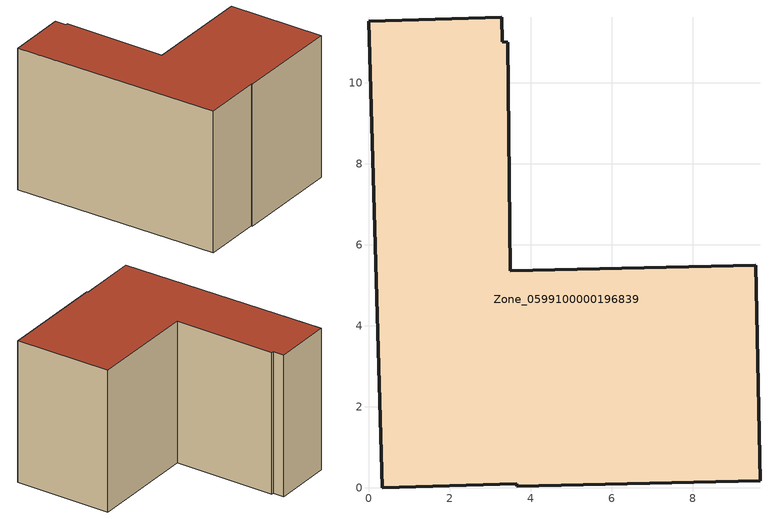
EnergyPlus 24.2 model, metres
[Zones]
Zone_0599100000196839
 floor ground (C_G): 9.56,5.5 9.66,0.18 3.66,0.04 3.66,0.1 0.34,0 0,11.53 3.29,11.63 3.3,11.02 3.43,11 3.5,5.37 z0.66
 wall outside (C_F): 3.29,11.63 0,11.53 0.34,0 3.66,0.1 3.66,0.04 9.66,0.18 9.56,5.5 3.5,5.37 3.43,11 3.3,11.02 3.29,11.63 z0.66:8.58
 roof outside (C_R): 3.43,11 3.3,11.02 3.29,11.63 0,11.53 0.34,0 3.66,0.1 3.66,0.04 9.66,0.18 9.56,5.5 3.5,5.37 z8.58
[BUILDING]
Pand.0599100000196839: North Axis=0; Terrain=City; Loads Convergence Tolerance Value=0.04; Temperature Convergence Tolerance Value=0.4; Solar Distribution=FullExterior; Maximum Number of Warmup Days=25; Minimum Number of Warmup Days=1
[Site:Location]
Rotterdam.The.Hague.AP_ZH_NLD Design_Conditions: Latitude=51.96; Longitude=4.45; Time Zone=1; Elevation=-4.5
[SITE:GROUNDTEMPERATURE:BUILDINGSURFACE]
18, 18, 18, 18, 18, 18, 18, 18, 18, 18, 18, 18
[MATERIAL] Thermal Absorptance=0.9; Solar Absorptance=0.7; Visible Absorptance=0.7
Name | Roughness | Thickness | Conductivity | Density | Specific Heat
G.TC.1946 | MediumSmooth | 0.15 | 1 | 540 | 1210
F.TC.1946 | Rough | 0.3 | 0.857143 | 1920 | 840
R.TC.1946 | MediumRough | 0.2 | 0.909091 | 1500 | 1000
[CONSTRUCTION]
C_G: G.TC.1946
C_F: F.TC.1946
C_R: R.TC.1946
[ZONE]
Zone_0599100000196839: Type=1; Multiplier=1; Ceiling Height=Autocalculate; Volume=Autocalculate; Floor Area=autocalculate; Part of Total Floor Area=Yes
[ZONEINFILTRATION:DESIGNFLOWRATE]
Infil_Zone_0599100000196839: Zone or ZoneList or Space or SpaceList=Zone_0599100000196839; Schedule=AlwaysOn; Design Flow Rate Calculation Method=Flow/Area; Flow Rate per Floor Area=0.003; Constant Term Coefficient=1; Temperature Term Coefficient=0; Velocity Term Coefficient=0; Velocity Squared Term Coefficient=0
[HVACTEMPLATE:ZONE:IDEALLOADSAIRSYSTEM]
Zone_0599100000196839: Maximum Heating Supply Air Temperature=50; Minimum Cooling Supply Air Temperature=13; Maximum Heating Supply Air Humidity Ratio=0.0156; Minimum Cooling Supply Air Humidity Ratio=0.0077; Heating Limit=NoLimit; Cooling Limit=NoLimit; Dehumidification Control Type=ConstantSensibleHeatRatio; Cooling Sensible Heat Ratio=0.7; Dehumidification Setpoint=60; Humidification Control Type=None; Humidification Setpoint=30; Outdoor Air Method=None; Outdoor Air Flow Rate per Person=0.00944; Outdoor Air Flow Rate per Zone Floor Area=0; Outdoor Air Flow Rate per Zone=0; Demand Controlled Ventilation Type=None; Outdoor Air Economizer Type=NoEconomizer; Heat Recovery Type=None; Sensible Heat Recovery Effectiveness=0.7; Latent Heat Recovery Effectiveness=0.65
[ZONECONTROL:THERMOSTAT]
ThermostatControl_Zone_0599100000196839: Zone or ZoneList=Zone_0599100000196839; Control Type Schedule=DualSetpointControlType; Control 1=Thermostat_Zone_0599100000196839; Temperature Difference Between Cutout And Setpoint=0
[THERMOSTATSETPOINT:DUALSETPOINT]
Thermostat_Zone_0599100000196839: Heating Setpoint Temperature Schedule=HeatingSetpoint_Zone_0599100000196839; Cooling Setpoint Temperature Schedule=CoolingSetpoint_Zone_0599100000196839
[SCHEDULE:COMPACT]
HeatingSetpoint_Zone_0599100000196839: Through: 12/31, For: AllDays, Until: 24:00, 21
CoolingSetpoint_Zone_0599100000196839: Through: 12/31, For: AllDays, Until: 24:00, 24
DualSetpointControlType: Through: 12/31, For: AllDays, Until: 24:00, 4
AlwaysOn: Through: 12/31, For: AllDays, Until: 24:00, 1
